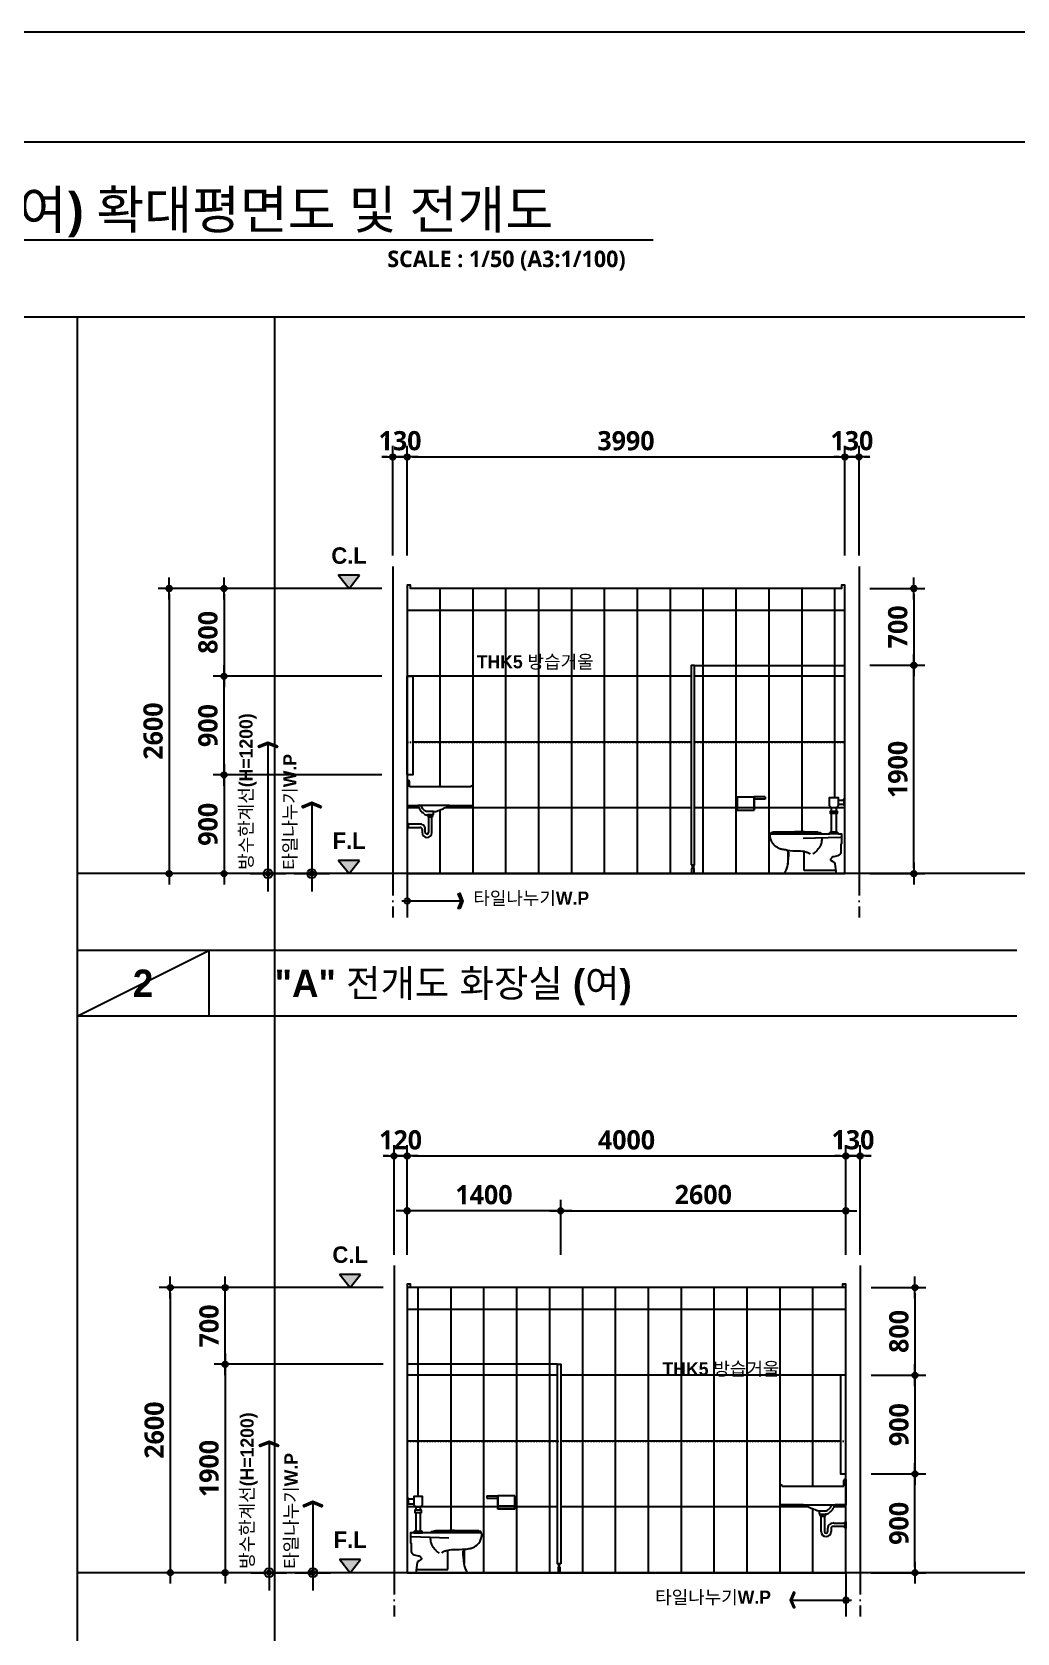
# Model space of a CAD drawing. Header units: millimetres. Extents: x 0 to 336000, y 0 to 30768.
# Drawn here: x 18350 to 27331, y 15100 to 29700 of the extents above; entities that cross this region are included whole.
import ezdxf
from ezdxf.enums import TextEntityAlignment as Align

# ---------------------------------------------------------------- set-up
doc = ezdxf.new("R2010")
doc.units = ezdxf.units.MM
doc.header["$LTSCALE"] = 50
doc.linetypes.add('CEN', pattern=[62, 60, -1, 0, -1])
doc.linetypes.add('HID', pattern=[0.5, 0.25, -0.25])
doc.layers.get('Defpoints').update_dxf_attribs({"color": 153})
for name, color, linetype in [('A-ANNO-GRA1', 7, 'Continuous'), ('A-ANNO-LEAD', 4, 'Continuous'), ('A-ANNO-SYMB', 7, 'Continuous'), ('A-ANNO-TEXT1', 7, 'Continuous'), ('A-ANNO-TITL', 7, 'Continuous'), ('A-CEN', 1, 'CEN'), ('A-FLOR-TOIL-ELE2', 4, 'Continuous'), ('A-FLOR-TOIL-TILE', 8, 'Continuous'), ('A-ST-AXIS-DIM', 7, 'Continuous'), ('AA-XXXX-TXT1', 2, 'Continuous'), ('CEN', 1, 'Continuous'), ('DIM', 7, 'Continuous'), ('ELE2', 3, 'Continuous'), ('HID', 7, 'HID'), ('TIL', 8, 'Continuous'), ('TO', 4, 'Continuous')]:
    doc.layers.add(name, color=color, linetype=linetype)
doc.layers.add('G(그리드1)', color=185, linetype='Continuous', plot=False)
doc.layers.add('G(그리드2)', color=235, linetype='Continuous', plot=False)
doc.styles.add('2020음성 1차', font='나눔고딕Bold.ttf')
doc.styles.add('SH_진천_나눔', font='')
doc.styles.get('SH_진천_나눔').set_extended_font_data('NanumGothic', bold=True)
doc.dimstyles.new('SHP 50', dxfattribs={"dimscale": 50, "dimtxt": 3.5, "dimasz": 1, "dimexe": 2, "dimexo": 2, "dimgap": 1, "dimtad": 1, "dimdec": 0, "dimzin": 0, "dimdsep": 46, "dimtxsty": 'SH_진천_나눔', "dimblk": 'DIMDOT', "dimcen": 0.09, "dimclrd": 256, "dimclre": 256, "dimclrt": 3, "dimadec": 0, "dimazin": 1, "dimtfac": 1, "dimtdec": 0, "dimtix": 1, "dimtmove": 2, "dimatfit": 0, "dimldrblk": 'DIMDOT', "dimfxl": 1, "dimtolj": 1, "dimtzin": 0, "dimlwd": -1, "dimlwe": -1, "dimarcsym": 0})

# ---------------------------------------------------------------- blocks, each defined once
blk = doc.blocks.new('*U2903')
at = {"layer": 'A-ANNO-TITL'}
blk.add_line((0, 0), (9750, 0), dxfattribs=at)
blk.add_circle((-450, 0), 450, dxfattribs=at)
at = {"layer": 'AA-XXXX-TXT1', "style": 'SH_진천_나눔'}
blk.add_attdef('DWG.TITLE', (250, 100), '', height=350, dxfattribs=at)
at = {"layer": 'AA-XXXX-TXT1', "color": 7, "style": 'SH_진천_나눔'}
blk.add_attdef('NO1', text='', height=300, dxfattribs=at).set_placement((-450, 0), align=Align.MIDDLE)
at = {"layer": 'AA-XXXX-TXT1', "style": 'SH_진천_나눔'}
blk.add_attdef('SCALE', text='', height=150, dxfattribs=at).set_placement((9500, -100), align=Align.TOP_RIGHT)
blk = doc.blocks.new('DIMDOT')
at = {"color": 0}
blk.add_line((-2, 0), (2, 0), dxfattribs=at)
for radius in [0.5, 0.25]:
    blk.add_circle((0, 0), radius, dxfattribs=at)
blk = doc.blocks.new('*D19495')
at = {"layer": 'A-ST-AXIS-DIM'}
for p, q in [((21641, 24925), (21641, 25925)), ((21771, 24925), (21771, 25925)), ((21591, 25825), (21541, 25825)), ((21771, 25825), (21641, 25825)), ((21821, 25825), (21871, 25825))]:
    blk.add_line(p, q, dxfattribs=at)
at = {"layer": 'Defpoints', "color": 0}
for p in [(21641, 25825), (21641, 24825), (21771, 24825)]:
    blk.add_point(p, dxfattribs=at)
at = {"layer": 'A-ST-AXIS-DIM', "linetype": 'ByBlock', "xscale": 50, "yscale": 50, "zscale": 50}
blk.add_blockref('DIMDOT', (21641, 25825), dxfattribs=at)
at = {"layer": 'A-ST-AXIS-DIM', "linetype": 'ByBlock', "xscale": 50, "yscale": 50, "zscale": 50, "rotation": 180}
blk.add_blockref('DIMDOT', (21771, 25825), dxfattribs=at)
at = {"layer": 'A-ST-AXIS-DIM', "color": 3, "insert": (21706, 25972), "char_height": 175, "attachment_point": 5, "style": 'SH_진천_나눔'}
blk.add_mtext('\\A1;130', dxfattribs=at)
blk = doc.blocks.new('*D19496')
at = {"layer": 'A-ST-AXIS-DIM'}
for p, q in [((21771, 24925), (21771, 25925)), ((25761, 24925), (25761, 25925)), ((21821, 25825), (25711, 25825))]:
    blk.add_line(p, q, dxfattribs=at)
at = {"layer": 'Defpoints', "color": 0}
for p in [(25761, 25825), (21771, 24825), (25761, 24825)]:
    blk.add_point(p, dxfattribs=at)
at = {"layer": 'A-ST-AXIS-DIM', "linetype": 'ByBlock', "xscale": 50, "yscale": 50, "zscale": 50, "rotation": 180}
blk.add_blockref('DIMDOT', (21771, 25825), dxfattribs=at)
at = {"layer": 'A-ST-AXIS-DIM', "linetype": 'ByBlock', "xscale": 50, "yscale": 50, "zscale": 50}
blk.add_blockref('DIMDOT', (25761, 25825), dxfattribs=at)
at = {"layer": 'A-ST-AXIS-DIM', "color": 3, "insert": (23766, 25972), "char_height": 175, "attachment_point": 5, "style": 'SH_진천_나눔'}
blk.add_mtext('\\A1;3990', dxfattribs=at)
blk = doc.blocks.new('*D19497')
at = {"layer": 'A-ST-AXIS-DIM'}
for p, q in [((25761, 24925), (25761, 25925)), ((25891, 24925), (25891, 25925)), ((25711, 25825), (25661, 25825)), ((25761, 25825), (25891, 25825)), ((25941, 25825), (25991, 25825))]:
    blk.add_line(p, q, dxfattribs=at)
at = {"layer": 'Defpoints', "color": 0}
for p in [(25891, 25825), (25761, 24825), (25891, 24825)]:
    blk.add_point(p, dxfattribs=at)
at = {"layer": 'A-ST-AXIS-DIM', "linetype": 'ByBlock', "xscale": 50, "yscale": 50, "zscale": 50}
blk.add_blockref('DIMDOT', (25761, 25825), dxfattribs=at)
at = {"layer": 'A-ST-AXIS-DIM', "linetype": 'ByBlock', "xscale": 50, "yscale": 50, "zscale": 50, "rotation": 180}
blk.add_blockref('DIMDOT', (25891, 25825), dxfattribs=at)
at = {"layer": 'A-ST-AXIS-DIM', "color": 3, "insert": (25826, 25972), "char_height": 175, "attachment_point": 5, "style": 'SH_진천_나눔'}
blk.add_mtext('\\A1;130', dxfattribs=at)
blk = doc.blocks.new('*D19498')
at = {"layer": 'A-ST-AXIS-DIM'}
for p, q in [((21541, 24625), (19501, 24625)), ((19601, 24575), (19601, 22075)), ((21541, 22025), (19501, 22025))]:
    blk.add_line(p, q, dxfattribs=at)
at = {"layer": 'Defpoints', "color": 0}
for p in [(21641, 24625), (19601, 22025), (21641, 22025)]:
    blk.add_point(p, dxfattribs=at)
at = {"layer": 'A-ST-AXIS-DIM', "linetype": 'ByBlock', "xscale": 50, "yscale": 50, "zscale": 50}
for p, rotation in [((19601, 24625), 90), ((19601, 22025), 270)]:
    blk.add_blockref('DIMDOT', p, dxfattribs=dict(at, rotation=rotation))
at = {"layer": 'A-ST-AXIS-DIM', "color": 3, "insert": (19455, 23325), "char_height": 175, "attachment_point": 5, "rotation": 90, "style": 'SH_진천_나눔'}
blk.add_mtext('\\A1;2600', dxfattribs=at)
blk = doc.blocks.new('*D19499')
at = {"layer": 'A-ST-AXIS-DIM'}
for p, q in [((21541, 23825), (20001, 23825)), ((20101, 22975), (20101, 23775)), ((21541, 22925), (20001, 22925))]:
    blk.add_line(p, q, dxfattribs=at)
at = {"layer": 'Defpoints', "color": 0}
for p in [(20101, 23825), (21641, 23825), (21641, 22925)]:
    blk.add_point(p, dxfattribs=at)
at = {"layer": 'A-ST-AXIS-DIM', "linetype": 'ByBlock', "xscale": 50, "yscale": 50, "zscale": 50}
for p, rotation in [((20101, 23825), 90), ((20101, 22925), 270)]:
    blk.add_blockref('DIMDOT', p, dxfattribs=dict(at, rotation=rotation))
at = {"layer": 'A-ST-AXIS-DIM', "color": 3, "insert": (19955, 23375), "char_height": 175, "attachment_point": 5, "rotation": 90, "style": 'SH_진천_나눔'}
blk.add_mtext('\\A1;900', dxfattribs=at)
blk = doc.blocks.new('*D19500')
at = {"layer": 'A-ST-AXIS-DIM'}
for p, q in [((21541, 22925), (20001, 22925)), ((20101, 22875), (20101, 22075)), ((21541, 22025), (20001, 22025))]:
    blk.add_line(p, q, dxfattribs=at)
at = {"layer": 'Defpoints', "color": 0}
for p in [(21641, 22925), (20101, 22025), (21641, 22025)]:
    blk.add_point(p, dxfattribs=at)
at = {"layer": 'A-ST-AXIS-DIM', "linetype": 'ByBlock', "xscale": 50, "yscale": 50, "zscale": 50}
for p, rotation in [((20101, 22925), 90), ((20101, 22025), 270)]:
    blk.add_blockref('DIMDOT', p, dxfattribs=dict(at, rotation=rotation))
at = {"layer": 'A-ST-AXIS-DIM', "color": 3, "insert": (19955, 22475), "char_height": 175, "attachment_point": 5, "rotation": 90, "style": 'SH_진천_나눔'}
blk.add_mtext('\\A1;900', dxfattribs=at)
blk = doc.blocks.new('*D19501')
at = {"layer": 'A-ST-AXIS-DIM'}
for p, q in [((25991, 23925), (26491, 23925)), ((26391, 22075), (26391, 23875)), ((25991, 22025), (26491, 22025))]:
    blk.add_line(p, q, dxfattribs=at)
at = {"layer": 'Defpoints', "color": 0}
for p in [(25891, 23925), (26391, 23925), (25891, 22025)]:
    blk.add_point(p, dxfattribs=at)
at = {"layer": 'A-ST-AXIS-DIM', "linetype": 'ByBlock', "xscale": 50, "yscale": 50, "zscale": 50}
for p, rotation in [((26391, 23925), 90), ((26391, 22025), 270)]:
    blk.add_blockref('DIMDOT', p, dxfattribs=dict(at, rotation=rotation))
at = {"layer": 'A-ST-AXIS-DIM', "color": 3, "insert": (26245, 22975), "char_height": 175, "attachment_point": 5, "rotation": 90, "style": 'SH_진천_나눔'}
blk.add_mtext('\\A1;1900', dxfattribs=at)
blk = doc.blocks.new('*D19502')
at = {"layer": 'A-ST-AXIS-DIM'}
for p, q in [((25991, 24625), (26491, 24625)), ((26391, 24575), (26391, 23975)), ((25991, 23925), (26491, 23925))]:
    blk.add_line(p, q, dxfattribs=at)
at = {"layer": 'Defpoints', "color": 0}
for p in [(25891, 24625), (25891, 23925), (26391, 23925)]:
    blk.add_point(p, dxfattribs=at)
at = {"layer": 'A-ST-AXIS-DIM', "linetype": 'ByBlock', "xscale": 50, "yscale": 50, "zscale": 50}
for p, rotation in [((26391, 24625), 90), ((26391, 23925), 270)]:
    blk.add_blockref('DIMDOT', p, dxfattribs=dict(at, rotation=rotation))
at = {"layer": 'A-ST-AXIS-DIM', "color": 3, "insert": (26245, 24275), "char_height": 175, "attachment_point": 5, "rotation": 90, "style": 'SH_진천_나눔'}
blk.add_mtext('\\A1;700', dxfattribs=at)
blk = doc.blocks.new('ARROWX')
blk.add_lwpolyline([(-0.2, -0.5), (-0.293, -0.463), (-0.108, 0), (-0.293, 0.463), (-0.2, 0.5), (0, 0)], close=True)
for points in [[(-0.2, 0.5), (-0.293, 0.463), (0, 0), (-0.108, 0)], [(0, 0), (-0.108, 0), (-0.2, -0.5), (-0.293, -0.463)]]:
    blk.add_solid(points)
blk = doc.blocks.new('Z_DOT')
at = {"layer": 'DIM', "color": 0}
for p, q in [((0, -3), (0, 3)), ((-3, 0), (3, 0))]:
    blk.add_line(p, q, dxfattribs=at)
for radius in [0.75, 0.375]:
    blk.add_circle((0, 0), radius, dxfattribs=at)
blk = doc.blocks.new('_CIDOTB')
at = {"color": 0, "linetype": 'ByBlock'}
blk.add_line((2, 0), (-1, 0), dxfattribs=at)
blk.add_circle((0, 0), 0.5, dxfattribs=at)
blk = doc.blocks.new('*D19503')
at = {"layer": 'A-ST-AXIS-DIM'}
for p, q in [((21541, 24625), (20001, 24625)), ((20101, 24575), (20101, 23875)), ((21541, 23825), (20001, 23825))]:
    blk.add_line(p, q, dxfattribs=at)
at = {"layer": 'Defpoints', "color": 0}
for p in [(21641, 24625), (20101, 23825), (21641, 23825)]:
    blk.add_point(p, dxfattribs=at)
at = {"layer": 'A-ST-AXIS-DIM', "linetype": 'ByBlock', "xscale": 50, "yscale": 50, "zscale": 50}
for p, rotation in [((20101, 24625), 90), ((20101, 23825), 270)]:
    blk.add_blockref('DIMDOT', p, dxfattribs=dict(at, rotation=rotation))
at = {"layer": 'A-ST-AXIS-DIM', "color": 3, "insert": (19955, 24225), "char_height": 175, "attachment_point": 5, "rotation": 90, "style": 'SH_진천_나눔'}
blk.add_mtext('\\A1;800', dxfattribs=at)
blk = doc.blocks.new('*D19639')
at = {"layer": 'A-ST-AXIS-DIM'}
for p, q in [((21601, 19450), (21551, 19450)), ((21651, 18550), (21651, 19550)), ((21771, 19450), (21651, 19450)), ((21771, 18550), (21771, 19550)), ((21821, 19450), (21871, 19450))]:
    blk.add_line(p, q, dxfattribs=at)
at = {"layer": 'Defpoints', "color": 0}
for p in [(21651, 19450), (21651, 18450), (21771, 18450)]:
    blk.add_point(p, dxfattribs=at)
at = {"layer": 'A-ST-AXIS-DIM', "linetype": 'ByBlock', "xscale": 50, "yscale": 50, "zscale": 50}
blk.add_blockref('DIMDOT', (21651, 19450), dxfattribs=at)
at = {"layer": 'A-ST-AXIS-DIM', "linetype": 'ByBlock', "xscale": 50, "yscale": 50, "zscale": 50, "rotation": 180}
blk.add_blockref('DIMDOT', (21771, 19450), dxfattribs=at)
at = {"layer": 'A-ST-AXIS-DIM', "color": 3, "insert": (21711, 19596), "char_height": 175, "attachment_point": 5, "style": 'SH_진천_나눔'}
blk.add_mtext('\\A1;120', dxfattribs=at)
blk = doc.blocks.new('*D19640')
at = {"layer": 'A-ST-AXIS-DIM'}
for p, q in [((21771, 18550), (21771, 19550)), ((21821, 19450), (25721, 19450)), ((25771, 18550), (25771, 19550))]:
    blk.add_line(p, q, dxfattribs=at)
at = {"layer": 'Defpoints', "color": 0}
for p in [(25771, 19450), (21771, 18450), (25771, 18450)]:
    blk.add_point(p, dxfattribs=at)
at = {"layer": 'A-ST-AXIS-DIM', "linetype": 'ByBlock', "xscale": 50, "yscale": 50, "zscale": 50, "rotation": 180}
blk.add_blockref('DIMDOT', (21771, 19450), dxfattribs=at)
at = {"layer": 'A-ST-AXIS-DIM', "linetype": 'ByBlock', "xscale": 50, "yscale": 50, "zscale": 50}
blk.add_blockref('DIMDOT', (25771, 19450), dxfattribs=at)
at = {"layer": 'A-ST-AXIS-DIM', "color": 3, "insert": (23771, 19596), "char_height": 175, "attachment_point": 5, "style": 'SH_진천_나눔'}
blk.add_mtext('\\A1;4000', dxfattribs=at)
blk = doc.blocks.new('*D19641')
at = {"layer": 'A-ST-AXIS-DIM'}
for p, q in [((25721, 19450), (25671, 19450)), ((25771, 18550), (25771, 19550)), ((25771, 19450), (25901, 19450)), ((25901, 18550), (25901, 19550)), ((25951, 19450), (26001, 19450))]:
    blk.add_line(p, q, dxfattribs=at)
at = {"layer": 'Defpoints', "color": 0}
for p in [(25901, 19450), (25771, 18450), (25901, 18450)]:
    blk.add_point(p, dxfattribs=at)
at = {"layer": 'A-ST-AXIS-DIM', "linetype": 'ByBlock', "xscale": 50, "yscale": 50, "zscale": 50}
blk.add_blockref('DIMDOT', (25771, 19450), dxfattribs=at)
at = {"layer": 'A-ST-AXIS-DIM', "linetype": 'ByBlock', "xscale": 50, "yscale": 50, "zscale": 50, "rotation": 180}
blk.add_blockref('DIMDOT', (25901, 19450), dxfattribs=at)
at = {"layer": 'A-ST-AXIS-DIM', "color": 3, "insert": (25836, 19597), "char_height": 175, "attachment_point": 5, "style": 'SH_진천_나눔'}
blk.add_mtext('\\A1;130', dxfattribs=at)
blk = doc.blocks.new('*D19642')
at = {"layer": 'A-ST-AXIS-DIM'}
for p, q in [((21551, 18250), (19511, 18250)), ((19611, 18200), (19611, 15700)), ((21551, 15650), (19511, 15650))]:
    blk.add_line(p, q, dxfattribs=at)
at = {"layer": 'Defpoints', "color": 0}
for p in [(21651, 18250), (19611, 15650), (21651, 15650)]:
    blk.add_point(p, dxfattribs=at)
at = {"layer": 'A-ST-AXIS-DIM', "linetype": 'ByBlock', "xscale": 50, "yscale": 50, "zscale": 50}
for p, rotation in [((19611, 18250), 90), ((19611, 15650), 270)]:
    blk.add_blockref('DIMDOT', p, dxfattribs=dict(at, rotation=rotation))
at = {"layer": 'A-ST-AXIS-DIM', "color": 3, "insert": (19465, 16950), "char_height": 175, "attachment_point": 5, "rotation": 90, "style": 'SH_진천_나눔'}
blk.add_mtext('\\A1;2600', dxfattribs=at)
blk = doc.blocks.new('*D19643')
at = {"layer": 'A-ST-AXIS-DIM'}
for p, q in [((21551, 18250), (20011, 18250)), ((20111, 17600), (20111, 18200)), ((21551, 17550), (20011, 17550))]:
    blk.add_line(p, q, dxfattribs=at)
at = {"layer": 'Defpoints', "color": 0}
for p in [(20111, 18250), (21651, 18250), (21651, 17550)]:
    blk.add_point(p, dxfattribs=at)
at = {"layer": 'A-ST-AXIS-DIM', "linetype": 'ByBlock', "xscale": 50, "yscale": 50, "zscale": 50}
for p, rotation in [((20111, 18250), 90), ((20111, 17550), 270)]:
    blk.add_blockref('DIMDOT', p, dxfattribs=dict(at, rotation=rotation))
at = {"layer": 'A-ST-AXIS-DIM', "color": 3, "insert": (19965, 17900), "char_height": 175, "attachment_point": 5, "rotation": 90, "style": 'SH_진천_나눔'}
blk.add_mtext('\\A1;700', dxfattribs=at)
blk = doc.blocks.new('*D19644')
at = {"layer": 'A-ST-AXIS-DIM'}
for p, q in [((21551, 17550), (20011, 17550)), ((20111, 17500), (20111, 15700)), ((21551, 15650), (20011, 15650))]:
    blk.add_line(p, q, dxfattribs=at)
at = {"layer": 'Defpoints', "color": 0}
for p in [(21651, 17550), (20111, 15650), (21651, 15650)]:
    blk.add_point(p, dxfattribs=at)
at = {"layer": 'A-ST-AXIS-DIM', "linetype": 'ByBlock', "xscale": 50, "yscale": 50, "zscale": 50}
for p, rotation in [((20111, 17550), 90), ((20111, 15650), 270)]:
    blk.add_blockref('DIMDOT', p, dxfattribs=dict(at, rotation=rotation))
at = {"layer": 'A-ST-AXIS-DIM', "color": 3, "insert": (19965, 16600), "char_height": 175, "attachment_point": 5, "rotation": 90, "style": 'SH_진천_나눔'}
blk.add_mtext('\\A1;1900', dxfattribs=at)
blk = doc.blocks.new('*D19645')
at = {"layer": 'A-ST-AXIS-DIM'}
for p, q in [((26001, 16550), (26501, 16550)), ((26401, 15700), (26401, 16500)), ((26001, 15650), (26501, 15650))]:
    blk.add_line(p, q, dxfattribs=at)
at = {"layer": 'Defpoints', "color": 0}
for p in [(25901, 16550), (26401, 16550), (25901, 15650)]:
    blk.add_point(p, dxfattribs=at)
at = {"layer": 'A-ST-AXIS-DIM', "linetype": 'ByBlock', "xscale": 50, "yscale": 50, "zscale": 50}
for p, rotation in [((26401, 16550), 90), ((26401, 15650), 270)]:
    blk.add_blockref('DIMDOT', p, dxfattribs=dict(at, rotation=rotation))
at = {"layer": 'A-ST-AXIS-DIM', "color": 3, "insert": (26255, 16100), "char_height": 175, "attachment_point": 5, "rotation": 90, "style": 'SH_진천_나눔'}
blk.add_mtext('\\A1;900', dxfattribs=at)
blk = doc.blocks.new('*D19646')
at = {"layer": 'A-ST-AXIS-DIM'}
for p, q in [((26001, 18250), (26501, 18250)), ((26401, 18200), (26401, 17500)), ((26001, 17450), (26501, 17450))]:
    blk.add_line(p, q, dxfattribs=at)
at = {"layer": 'Defpoints', "color": 0}
for p in [(25901, 18250), (25901, 17450), (26401, 17450)]:
    blk.add_point(p, dxfattribs=at)
at = {"layer": 'A-ST-AXIS-DIM', "linetype": 'ByBlock', "xscale": 50, "yscale": 50, "zscale": 50}
for p, rotation in [((26401, 18250), 90), ((26401, 17450), 270)]:
    blk.add_blockref('DIMDOT', p, dxfattribs=dict(at, rotation=rotation))
at = {"layer": 'A-ST-AXIS-DIM', "color": 3, "insert": (26255, 17850), "char_height": 175, "attachment_point": 5, "rotation": 90, "style": 'SH_진천_나눔'}
blk.add_mtext('\\A1;800', dxfattribs=at)
blk = doc.blocks.new('*D19647')
at = {"layer": 'A-ST-AXIS-DIM'}
for p, q in [((21771, 18550), (21771, 19050)), ((23171, 18550), (23171, 19050)), ((23121, 18950), (21821, 18950))]:
    blk.add_line(p, q, dxfattribs=at)
at = {"layer": 'Defpoints', "color": 0}
for p in [(21771, 18950), (21771, 18450), (23171, 18450)]:
    blk.add_point(p, dxfattribs=at)
at = {"layer": 'A-ST-AXIS-DIM', "linetype": 'ByBlock', "xscale": 50, "yscale": 50, "zscale": 50, "rotation": 180}
blk.add_blockref('DIMDOT', (21771, 18950), dxfattribs=at)
at = {"layer": 'A-ST-AXIS-DIM', "linetype": 'ByBlock', "xscale": 50, "yscale": 50, "zscale": 50}
blk.add_blockref('DIMDOT', (23171, 18950), dxfattribs=at)
at = {"layer": 'A-ST-AXIS-DIM', "color": 3, "insert": (22471, 19096), "char_height": 175, "attachment_point": 5, "style": 'SH_진천_나눔'}
blk.add_mtext('\\A1;1400', dxfattribs=at)
blk = doc.blocks.new('*D19648')
at = {"layer": 'A-ST-AXIS-DIM'}
for p, q in [((23171, 18550), (23171, 19050)), ((25771, 18550), (25771, 19050)), ((23221, 18950), (25721, 18950))]:
    blk.add_line(p, q, dxfattribs=at)
at = {"layer": 'Defpoints', "color": 0}
for p in [(25771, 18950), (23171, 18450), (25771, 18450)]:
    blk.add_point(p, dxfattribs=at)
at = {"layer": 'A-ST-AXIS-DIM', "linetype": 'ByBlock', "xscale": 50, "yscale": 50, "zscale": 50, "rotation": 180}
blk.add_blockref('DIMDOT', (23171, 18950), dxfattribs=at)
at = {"layer": 'A-ST-AXIS-DIM', "linetype": 'ByBlock', "xscale": 50, "yscale": 50, "zscale": 50}
blk.add_blockref('DIMDOT', (25771, 18950), dxfattribs=at)
at = {"layer": 'A-ST-AXIS-DIM', "color": 3, "insert": (24471, 19097), "char_height": 175, "attachment_point": 5, "style": 'SH_진천_나눔'}
blk.add_mtext('\\A1;2600', dxfattribs=at)
blk = doc.blocks.new('*D19649')
at = {"layer": 'A-ST-AXIS-DIM'}
for p, q in [((26001, 17450), (26501, 17450)), ((26401, 17400), (26401, 16600)), ((26001, 16550), (26501, 16550))]:
    blk.add_line(p, q, dxfattribs=at)
at = {"layer": 'Defpoints', "color": 0}
for p in [(25901, 17450), (25901, 16550), (26401, 16550)]:
    blk.add_point(p, dxfattribs=at)
at = {"layer": 'A-ST-AXIS-DIM', "linetype": 'ByBlock', "xscale": 50, "yscale": 50, "zscale": 50}
for p, rotation in [((26401, 17450), 90), ((26401, 16550), 270)]:
    blk.add_blockref('DIMDOT', p, dxfattribs=dict(at, rotation=rotation))
at = {"layer": 'A-ST-AXIS-DIM', "color": 3, "insert": (26255, 17000), "char_height": 175, "attachment_point": 5, "rotation": 90, "style": 'SH_진천_나눔'}
blk.add_mtext('\\A1;900', dxfattribs=at)

msp = doc.modelspace()

# ---------------------------------------------------------------- hatches: boundary and pattern name
at = {"layer": 'A-ANNO-SYMB', "transparency": 33554687}
h = msp.add_hatch(color=256, dxfattribs=at)
h.dxf.hatch_style = 1
h.paths.add_polyline_path([(21336.8, 24745.5), (21145.8, 24745.5), (21241.3, 24625)])
h = msp.add_hatch(color=256, dxfattribs=at)
h.dxf.hatch_style = 1
h.paths.add_polyline_path([(21336.8, 22145.5), (21145.8, 22145.5), (21241.3, 22025)])
h = msp.add_hatch(color=256, dxfattribs=at)
h.dxf.hatch_style = 1
h.paths.add_polyline_path([(21346.8, 18370.5), (21155.8, 18370.5), (21251.3, 18250)])
h = msp.add_hatch(color=256, dxfattribs=at)
h.dxf.hatch_style = 1
h.paths.add_polyline_path([(21346.8, 15770.5), (21155.8, 15770.5), (21251.3, 15650)])

# ---------------------------------------------------------------- linework, layer by layer
at = {"layer": 'A-ANNO-GRA1'}
for p, q in [((18762.6, 27100), (18762.6, 1600)), ((27331.3, 21325), (18762.6, 21325)), ((19962.6, 21325), (19962.6, 20725)), ((27331.3, 20725), (18762.6, 20725))]:
    msp.add_line(p, q, dxfattribs=at)
msp.add_lwpolyline([(1625.2, 27100), (1625.2, 1600), (35900, 1600), (35900, 27100)], close=True, dxfattribs=at)
at = {"layer": 'A-ANNO-LEAD'}
for points in [[(21801.3, 23525, 0, 40, 0), (21868.1, 23624.7, 0, 0, 0), (22090.1, 23955.6, 0, 0, 0), (22340.1, 23955.6, 0, 0, 0)], [(25729.3, 17078, 0, 40, 0), (25662.5, 17177.6, 0, 0, 0), (25440.5, 17508.6, 0, 0, 0), (25190.5, 17508.6, 0, 0, 0)]]:
    msp.add_lwpolyline(points, format="xyseb", dxfattribs=at)
at = {"layer": 'A-ANNO-SYMB'}
for p, q in [((20501.3, 23206.4), (20501.3, 22126.4)), ((20901.3, 22650.4), (20901.3, 22187)), ((22257.4, 21775), (21871.3, 21775)), ((20511.3, 16831.4), (20511.3, 15751.4)), ((20911.3, 16275.4), (20911.3, 15812)), ((25285.2, 15400), (25671.3, 15400))]:
    msp.add_line(p, q, dxfattribs=at)
at = {"layer": 'A-ANNO-SYMB', "transparency": 33554687}
for points in [[(21336.8, 24745.5), (21145.8, 24745.5), (21241.3, 24625)], [(21336.8, 22145.5), (21145.8, 22145.5), (21241.3, 22025)], [(21346.8, 18370.5), (21155.8, 18370.5), (21251.3, 18250)], [(21346.8, 15770.5), (21155.8, 15770.5), (21251.3, 15650)]]:
    msp.add_lwpolyline(points, close=True, dxfattribs=at)
at = {"layer": 'A-CEN'}
for p, q in [((21641.3, 24825), (21641.3, 21625)), ((25891.3, 24825), (25891.3, 21625)), ((21651.3, 18450), (21651.3, 15250)), ((25901.3, 18450), (25901.3, 15250))]:
    msp.add_line(p, q, dxfattribs=at)
at = {"layer": 'A-FLOR-TOIL-ELE2'}
for p, q in [((24780.3, 22724.1), (24936.3, 22724.1)), ((24780.3, 22724.1), (24780.3, 22604.1)), ((24780.3, 22604.1), (24780.3, 22724.1)), ((25036.3, 22724.1), (24936.3, 22724.1)), ((24936.3, 22724.1), (24936.3, 22604.1)), ((24936.3, 22604.1), (24936.3, 22724.1)), ((25036.3, 22704.1), (24936.3, 22704.1)), ((25036.3, 22724.1), (25036.3, 22704.1)), ((25701.3, 22694.1), (25701.3, 22654.1)), ((25751.3, 22694.1), (25751.3, 22654.1)), ((24780.3, 22629.1), (24936.3, 22629.1)), ((24780.3, 22624.1), (24780.3, 22604.1)), ((24780.3, 22604.1), (24936.3, 22604.1)), ((25681.3, 22624.1), (25641.3, 22624.1)), ((25641.3, 22594.1), (25681.3, 22594.1)), ((25681.3, 22574.1), (25641.3, 22574.1)), ((25721.3, 22354.1), (25381.3, 22344.1)), ((25691.3, 22399.1), (25631.3, 22399.1)), ((25681.3, 22404.1), (25641.3, 22404.1)), ((25241.3, 22234.8), (25241.3, 22109.1)), ((25391.3, 22054.1), (25391.3, 22224.1)), ((25676.3, 22054.1), (25391.3, 22054.1)), ((21781.3, 16319.1), (21781.3, 16279.1)), ((21831.3, 16319.1), (21831.3, 16279.1)), ((21851.3, 16249.1), (21891.3, 16249.1)), ((21891.3, 16219.1), (21851.3, 16219.1)), ((22496.3, 16350), (22496.3, 16330)), ((22496.3, 16350), (22596.3, 16350)), ((22496.3, 16330), (22596.3, 16330)), ((22752.3, 16350), (22596.3, 16350)), ((22596.3, 16350), (22596.3, 16300)), ((22596.3, 16350), (22596.3, 16230)), ((22596.3, 16230), (22596.3, 16350)), ((22752.3, 16255), (22596.3, 16255)), ((22752.3, 16230), (22596.3, 16230)), ((22752.3, 16350), (22752.3, 16230)), ((22752.3, 16230), (22752.3, 16350)), ((22752.3, 16250), (22752.3, 16230)), ((21851.3, 16199.1), (21891.3, 16199.1)), ((21811.3, 15979.1), (22151.3, 15969.1)), ((21841.3, 16024.1), (21901.3, 16024.1)), ((21851.3, 16029.1), (21891.3, 16029.1)), ((22141.3, 15679.1), (22141.3, 15849.1)), ((22291.3, 15859.8), (22291.3, 15734.1)), ((21856.3, 15679.1), (22141.3, 15679.1))]:
    msp.add_line(p, q, dxfattribs=at)
for points in [[(24361.3, 22104.1), (24391.3, 22104.1), (24391.3, 23924.1), (24361.3, 23924.1)], [(24381.3, 22074.1), (24371.3, 22074.1), (24371.3, 22104.1), (24381.3, 22104.1)], [(23171.3, 15730), (23141.3, 15730), (23141.3, 17550), (23171.3, 17550)], [(23151.3, 15700), (23161.3, 15700), (23161.3, 15730), (23151.3, 15730)]]:
    msp.add_lwpolyline(points, close=True, dxfattribs=at)
for points in [[(25676.3, 22024.1), (25226.3, 22024.1, -0.5766821), (25217.8, 22038.8, 0.0999378), (25241.3, 22109.1), (25251.3, 22194.1, 0.0164649), (25251.6, 22203.8, 0.0154745), (25251.3, 22214.1, 0.0650559), (25250.2, 22219.6, 0.0347128), (25246.3, 22229.1, 0.1313089), (25241.4, 22234.7, 0.0884774), (25231.3, 22239.1, -0.0055303), (25188.5, 22246.4, -0.0191673), (25176.3, 22249.1, -0.0518299), (25160.1, 22255.2, -0.032539), (25136.3, 22269.1, -0.0479468), (25114.4, 22287.2, -0.0636254), (25101.3, 22304.1, -0.0315973), (25091.9, 22322.8, -0.0383776), (25086.3, 22339.1, -0.0135161), (25083.2, 22352.7, -0.0163211), (25081.3, 22364.1, -0.0330412), (25080.7, 22372.6, -0.0426563), (25081.3, 22379.1, -0.1549414), (25085.2, 22386.6, -0.1989124), (25091.3, 22389.1), (25346.3, 22389.1), (25621.3, 22389.1), (25626.3, 22399.1), (25631.3, 22399.1), (25631.3, 22404.1), (25641.3, 22404.1), (25641.3, 22574.1), (25631.3, 22574.1), (25631.3, 22594.1), (25641.3, 22594.1), (25641.3, 22624.1), (25621.3, 22644.1), (25621.3, 22719.1), (25701.3, 22719.1), (25701.3, 22694.1), (25751.3, 22694.1), (25751.3, 22704.1), (25761.3, 22709.1)], [(25761.3, 22639.1), (25751.3, 22649.1), (25751.3, 22654.1), (25701.3, 22654.1), (25701.3, 22644.1), (25681.3, 22624.1), (25681.3, 22594.1), (25691.3, 22594.1), (25691.3, 22574.1), (25681.3, 22574.1), (25681.3, 22404.1), (25691.3, 22404.1), (25691.3, 22399.1), (25696.3, 22399.1), (25701.3, 22389.1), (25731.3, 22389.1), (25731.3, 22329.1), (25731.3, 22299.1, -0.4142136), (25728.8, 22296.6, 0.4142136), (25726.3, 22294.1), (25726.3, 22259.1), (25726.3, 22224.1, -0.0954146), (25723.6, 22209.9, -0.1061955), (25716.3, 22199.1, -0.0760075), (25708.9, 22193.9, -0.0280162), (25686.3, 22184.1, -0.0760763), (25660.1, 22178.8, 0.1407596), (25646.3, 22174.1, 0.0445652), (25641.4, 22170.1, 0.0360624), (25636.3, 22164.1, 0.04442), (25632.4, 22157.8, 0.0885716), (25631.3, 22154.1, 0.1444756), (25632.3, 22148.7, 0.1305202), (25636.3, 22144.1), (25651.3, 22134.1), (25666.3, 22124.1, -0.1667819), (25667.8, 22122.2, -0.0297034), (25671.3, 22109.1, -0.0152699), (25672.5, 22101.9, -0.0039741), (25676.3, 22074.1, -0.0315106), (25679.3, 22027.1, -0.4142136), (25676.3, 22024.1)], [(25551.3, 22349.1, 0.0105575), (25551.5, 22339.3, 0.020332), (25551.3, 22334.1, 0.0151462), (25548.9, 22312.4, 0.0245814), (25546.3, 22299.1, 0.0559194), (25540.2, 22282.6, 0.0359211), (25526.3, 22259.1, 0.0278972), (25513.4, 22242.6, 0.0181769), (25491.3, 22219.1, 0.0339544), (25485.1, 22213.8, 0.0166436), (25471.3, 22204.1)], [(25231.3, 22239.1, 0.0497367), (25342.8, 22232.6, -0.0871938), (25406.3, 22224.1, -0.0184175), (25418, 22220, -0.015676), (25431.3, 22214.1, -0.0362152), (25437, 22210.9, -0.0207883), (25446.3, 22204.1)], [(21856.3, 15649.1), (22306.3, 15649.1, 0.5766821), (22314.8, 15663.8, -0.0999378), (22291.3, 15734.1), (22281.3, 15819.1, -0.0164649), (22281, 15828.8, -0.0154745), (22281.3, 15839.1, -0.0650559), (22282.3, 15844.6, -0.0347128), (22286.3, 15854.1, -0.1313089), (22291.2, 15859.7, -0.0884774), (22301.3, 15864.1, 0.0055303), (22344.1, 15871.4, 0.0191673), (22356.3, 15874.1, 0.0518299), (22372.5, 15880.2, 0.032539), (22396.3, 15894.1, 0.0479468), (22418.2, 15912.2, 0.0636254), (22431.3, 15929.1, 0.0315973), (22440.7, 15947.8, 0.0383776), (22446.3, 15964.1, 0.0135161), (22449.4, 15977.7, 0.0163211), (22451.3, 15989.1, 0.0330412), (22451.9, 15997.6, 0.0426563), (22451.3, 16004.1, 0.1549414), (22447.4, 16011.6, 0.1989124), (22441.3, 16014.1), (22186.3, 16014.1), (21911.3, 16014.1), (21906.3, 16024.1), (21901.3, 16024.1), (21901.3, 16029.1), (21891.3, 16029.1), (21891.3, 16199.1), (21901.3, 16199.1), (21901.3, 16219.1), (21891.3, 16219.1), (21891.3, 16249.1), (21911.3, 16269.1), (21911.3, 16344.1), (21831.3, 16344.1), (21831.3, 16319.1), (21781.3, 16319.1), (21781.3, 16329.1), (21771.3, 16334.1)], [(21771.3, 16264.1), (21781.3, 16274.1), (21781.3, 16279.1), (21831.3, 16279.1), (21831.3, 16269.1), (21851.3, 16249.1), (21851.3, 16219.1), (21841.3, 16219.1), (21841.3, 16199.1), (21851.3, 16199.1), (21851.3, 16029.1), (21841.3, 16029.1), (21841.3, 16024.1), (21836.3, 16024.1), (21831.3, 16014.1), (21801.3, 16014.1), (21801.3, 15954.1), (21801.3, 15924.1, 0.4142136), (21803.8, 15921.6, -0.4142136), (21806.3, 15919.1), (21806.3, 15884.1), (21806.3, 15849.1, 0.0954146), (21809, 15834.9, 0.1061955), (21816.3, 15824.1, 0.0760075), (21823.7, 15818.9, 0.0280162), (21846.3, 15809.1, 0.0760763), (21872.4, 15803.8, -0.1407596), (21886.3, 15799.1, -0.0445652), (21891.2, 15795.1, -0.0360624), (21896.3, 15789.1, -0.04442), (21900.2, 15782.8, -0.0885716), (21901.3, 15779.1, -0.1444756), (21900.3, 15773.7, -0.1305202), (21896.3, 15769.1), (21881.3, 15759.1), (21866.3, 15749.1, 0.1667819), (21864.8, 15747.2, 0.0297034), (21861.3, 15734.1, 0.0152699), (21860, 15726.9, 0.0039741), (21856.3, 15699.1, 0.0315106), (21853.3, 15652.1, 0.4142136), (21856.3, 15649.1)], [(21981.3, 15974.1, -0.0105575), (21981.1, 15964.3, -0.020332), (21981.3, 15959.1, -0.0151462), (21983.7, 15937.4, -0.0245814), (21986.3, 15924.1, -0.0559194), (21992.4, 15907.6, -0.0359211), (22006.3, 15884.1, -0.0278972), (22019.2, 15867.6, -0.0181769), (22041.3, 15844.1, -0.0339544), (22047.5, 15838.8, -0.0166436), (22061.3, 15829.1)], [(22301.3, 15864.1, -0.0497367), (22189.8, 15857.6, 0.0871938), (22126.3, 15849.1, 0.0184175), (22114.6, 15845, 0.015676), (22101.3, 15839.1, 0.0362152), (22095.6, 15835.9, 0.0207883), (22086.3, 15829.1)]]:
    msp.add_lwpolyline(points, format="xyb", dxfattribs=at)
for points in [[(25541.3, 22394.1), (25306.3, 22394.1), (25086.3, 22394.1, 0.6681786), (25086.1, 22394.7, 0.0416159), (25091.3, 22399.1, 0.145358), (25109.4, 22405.4, 0.0123166), (25331.3, 22409.1, 0.0048499), (25499.9, 22406.2, 0.0495317), (25516.3, 22404.1, 0.0388998), (25541.7, 22396.2, 0.8257928)], [(24376.3, 22024.1), (24366.3, 22024.1), (24366.3, 22069.1, -0.4142136), (24371.3, 22074.1), (24381.3, 22074.1, -0.4142136), (24386.3, 22069.1), (24386.3, 22024.1)], [(21991.3, 16019.1), (22226.3, 16019.1), (22446.3, 16019.1, -0.6681786), (22446.5, 16019.7, -0.0416159), (22441.3, 16024.1, -0.145358), (22423.1, 16030.4, -0.0123166), (22201.3, 16034.1, -0.0048499), (22032.7, 16031.2, -0.0495317), (22016.3, 16029.1, -0.0388998), (21990.9, 16021.2, -0.8257928)], [(23156.3, 15650), (23166.3, 15650), (23166.3, 15695, 0.4142136), (23161.3, 15700), (23151.3, 15700, 0.4142136), (23146.3, 15695), (23146.3, 15650)]]:
    msp.add_lwpolyline(points, format="xyb", close=True, dxfattribs=at)
for points in [[(25701.3, 22389.1), (25621.3, 22389.1)], [(21831.3, 16014.1), (21911.3, 16014.1)]]:
    msp.add_lwpolyline(points, dxfattribs=at)
at = {"layer": 'A-FLOR-TOIL-TILE'}
for p, q in [((22071.3, 22815), (22071.3, 24625)), ((22371.3, 22815), (22371.3, 24625)), ((22671.3, 22025), (22671.3, 24625)), ((22971.3, 22025), (22971.3, 24625)), ((23271.3, 22025), (23271.3, 24625)), ((23571.3, 22025), (23571.3, 24625)), ((23871.3, 22025), (23871.3, 24625)), ((24171.3, 22025), (24171.3, 24625)), ((24471.3, 22025), (24471.3, 24625)), ((24771.3, 22025), (24771.3, 24625)), ((25071.3, 22025), (25071.3, 24625)), ((25371.3, 22408.1), (25371.3, 24625)), ((25671.3, 22719.1), (25671.3, 24625)), ((25761.3, 24425), (21771.3, 24425)), ((24361.3, 23825), (21771.3, 23825)), ((25761.3, 23825), (24391.3, 23825)), ((24361.3, 23225), (21821.3, 23225)), ((25761.3, 23225), (24391.3, 23225)), ((22371.3, 22025), (22371.3, 22645)), ((21879.3, 22625), (21771.3, 22625)), ((22071.3, 22025), (22071.3, 22606.7)), ((24361.3, 22625), (22114.7, 22625)), ((25761.3, 22625), (24391.3, 22625)), ((25771.3, 18250), (21771.3, 18250)), ((21871.3, 16344.1), (21871.3, 18250)), ((22171.3, 16033.4), (22171.3, 18250)), ((22471.3, 15650), (22471.3, 18250)), ((22771.3, 15650), (22771.3, 18250)), ((23071.3, 15650), (23071.3, 18250)), ((23371.3, 15650), (23371.3, 18250)), ((23671.3, 15650), (23671.3, 18250)), ((23971.3, 15650), (23971.3, 18250)), ((24271.3, 15650), (24271.3, 18250)), ((24571.3, 15650), (24571.3, 18250)), ((24871.3, 15650), (24871.3, 18250)), ((25171.3, 15650), (25171.3, 18250)), ((25471.3, 16440), (25471.3, 18250)), ((25771.3, 18050), (21771.3, 18050)), ((23141.3, 17450), (21771.3, 17450)), ((25771.3, 17450), (23171.3, 17450)), ((23141.3, 16850), (21771.3, 16850)), ((25721.3, 16850), (23171.3, 16850)), ((23141.3, 16250), (21771.3, 16250)), ((25427.9, 16250), (23171.3, 16250)), ((25471.3, 15650), (25471.3, 16231.7)), ((25771.3, 16250), (25663.3, 16250))]:
    msp.add_line(p, q, dxfattribs=at)
at = {"layer": 'CEN'}
for p, q in [((21771.3, 22025), (21771.3, 21625)), ((25771.3, 15650), (25771.3, 15250))]:
    msp.add_line(p, q, dxfattribs=at)
at = {"layer": 'Defpoints'}
for points in [[(42000, 0), (42000, 29700), (0, 29700), (0, 0)], [(1025.2, 28700), (36500, 28700), (36500, 1000), (1025.2, 1000)]]:
    msp.add_lwpolyline(points, close=True, dxfattribs=at)
at = {"layer": 'ELE2'}
for points in [[(25761.3, 24625), (25761.3, 24655), (25731.3, 24655), (25731.3, 24625), (21801.3, 24625), (21801.3, 24655), (21771.3, 24655), (21771.3, 24625), (21771.3, 22025), (25761.3, 22025)], [(25771.3, 18250), (25771.3, 18280), (25741.3, 18280), (25741.3, 18250), (21801.3, 18250), (21801.3, 18280), (21771.3, 18280), (21771.3, 18250), (21771.3, 15650), (25771.3, 15650)]]:
    msp.add_lwpolyline(points, close=True, dxfattribs=at)
at = {"layer": 'G(그리드1)'}
for p, q in [((35900, 22025), (18762.6, 22025)), ((36500, 15650), (18762.6, 15650))]:
    msp.add_line(p, q, dxfattribs=at)
at = {"layer": 'G(그리드2)'}
for p, q in [((20562.6, 27100), (20562.6, 1000)), ((18762.6, 20725), (19962.6, 21325))]:
    msp.add_line(p, q, dxfattribs=at)
at = {"layer": 'HID', "ltscale": 1000}
for p, q in [((24391.3, 23924.1), (25761.3, 23924.1)), ((23141.3, 17550), (21771.3, 17550))]:
    msp.add_line(p, q, dxfattribs=at)
at = {"layer": 'HID'}
for p, q in [((21771.3, 23225), (24361.3, 23225)), ((24391.3, 23225), (25761.3, 23225)), ((21771.3, 16850), (23141.3, 16850)), ((23141.3, 16850), (25771.3, 16850))]:
    msp.add_line(p, q, dxfattribs=at)
at = {"layer": 'TIL'}
for p, q in [((21771.3, 23225), (21771.3, 23225)), ((21771.3, 23225), (21771.3, 23225)), ((25771.3, 16850), (25771.3, 16850)), ((25771.3, 16850), (25771.3, 16850))]:
    msp.add_line(p, q, dxfattribs=at)
at = {"layer": 'TO'}
for p, q in [((21771.3, 23225), (21771.3, 23225)), ((21781.3, 22875), (21771.3, 22875)), ((21771.3, 22875), (21771.3, 22645)), ((21791.3, 22815), (21791.3, 22865)), ((22351.3, 22815), (21791.3, 22815)), ((22371.3, 22645), (22371.3, 22815)), ((21771.3, 22645), (21869, 22645)), ((22157, 22645), (21869, 22645)), ((22157, 22645), (22371.3, 22645)), ((21771.3, 22490), (21771.3, 22430)), ((21781.3, 22485), (21771.3, 22490)), ((21781.3, 22475), (21781.3, 22485)), ((21951.3, 22560), (21956.3, 22560)), ((21956.3, 22560), (21956.3, 22550)), ((21956.3, 22550), (21961.3, 22550)), ((22001.3, 22550), (21961.3, 22550)), ((21961.3, 22550), (21961.3, 22540)), ((21961.3, 22540), (21966.3, 22540)), ((21966.3, 22540), (21966.3, 22400)), ((21996.3, 22540), (21966.3, 22540)), ((21996.3, 22400), (21996.3, 22540)), ((21996.3, 22540), (22001.3, 22540)), ((22001.3, 22540), (22001.3, 22550)), ((22001.3, 22550), (22006.3, 22550)), ((22006.3, 22550), (22006.3, 22560)), ((22006.3, 22560), (22011.3, 22560)), ((22011.3, 22570), (22011.3, 22590)), ((22011.3, 22560), (22011.3, 22570)), ((21771.3, 22430), (21781.3, 22435)), ((21781.3, 22475), (21781.3, 22445)), ((21881.3, 22475), (21781.3, 22475)), ((21781.3, 22435), (21781.3, 22445)), ((21781.3, 22445), (21886.3, 22445)), ((21906.3, 22430), (21906.3, 22400)), ((21936.3, 22400), (21936.3, 22430)), ((25771.3, 16850), (25771.3, 16850)), ((25761.3, 16500), (25771.3, 16500)), ((25771.3, 16500), (25771.3, 16270)), ((25171.3, 16270), (25171.3, 16440)), ((25191.3, 16440), (25751.3, 16440)), ((25751.3, 16440), (25751.3, 16490)), ((25385.6, 16270), (25171.3, 16270)), ((25385.6, 16270), (25673.6, 16270)), ((25531.3, 16195), (25531.3, 16215)), ((25771.3, 16270), (25673.6, 16270)), ((25531.3, 16185), (25531.3, 16195)), ((25536.3, 16185), (25531.3, 16185)), ((25536.3, 16175), (25536.3, 16185)), ((25541.3, 16175), (25536.3, 16175)), ((25541.3, 16175), (25581.3, 16175)), ((25541.3, 16165), (25541.3, 16175)), ((25546.3, 16165), (25541.3, 16165)), ((25546.3, 16025), (25546.3, 16165)), ((25546.3, 16165), (25576.3, 16165)), ((25576.3, 16165), (25576.3, 16025)), ((25581.3, 16165), (25576.3, 16165)), ((25586.3, 16175), (25581.3, 16175)), ((25581.3, 16175), (25581.3, 16165)), ((25591.3, 16185), (25586.3, 16185)), ((25586.3, 16185), (25586.3, 16175)), ((25761.3, 16070), (25656.3, 16070)), ((25661.3, 16100), (25761.3, 16100)), ((25761.3, 16110), (25771.3, 16115)), ((25761.3, 16100), (25761.3, 16110)), ((25761.3, 16100), (25761.3, 16070)), ((25761.3, 16060), (25761.3, 16070)), ((25771.3, 16055), (25761.3, 16060)), ((25771.3, 16115), (25771.3, 16055)), ((25606.3, 16025), (25606.3, 16055)), ((25636.3, 16055), (25636.3, 16025))]:
    msp.add_line(p, q, dxfattribs=at)
for points in [[(21821.3, 23825), (21821.3, 22925), (21771.3, 22925), (21771.3, 23825)], [(25721.3, 17450), (25721.3, 16550), (25771.3, 16550), (25771.3, 17450)]]:
    msp.add_lwpolyline(points, close=True, dxfattribs=at)
for points in [[(22011.3, 22590), (21981.3, 22590), (21951.3, 22590, -0.1164338), (21945.4, 22591.4, -0.0425052), (21931.3, 22600, -0.0379763), (21916.6, 22612.6, -0.0806116), (21911.3, 22620), (21898.8, 22645)], [(22006.3, 22560), (21981.3, 22560), (21956.3, 22560, -0.0091466)], [(25531.3, 16215), (25561.3, 16215), (25591.3, 16215, 0.1164338), (25597.2, 16216.4, 0.0425052), (25611.3, 16225, 0.0379763), (25625.9, 16237.6, 0.0806116), (25631.3, 16245), (25643.8, 16270)], [(25536.3, 16185), (25561.3, 16185), (25586.3, 16185, 0.0091466)]]:
    msp.add_lwpolyline(points, format="xyb", dxfattribs=at)
for centre, radius, start, end in [((21781.3, 22865), 10, 0, 90), ((22361.3, 22815), 10, 0, 180), ((21997.1, 22700.6), 139.7, 203.44196, 205.6975), ((23411.3, 23381.1), 1709, 205.6975, 206.56505), ((21685.8, 23580.8), 1047.6, 289.79888, 295.46834), ((21215.4, 24568.5), 2141.7, 295.46834, 296.08356), ((22016.9, 22683.9), 150, 206.56505, 209.49345), ((21979.9, 22662.9), 107.5, 209.49345, 216.8699), ((21950.6, 22641), 70.9, 216.8699, 225.95727), ((21935.3, 22625.2), 49, 225.95727, 238.47805), ((21863.7, 22508.5), 88, 49.14379, 58.47805), ((21890.4, 22539.2), 47.3, 38.98998, 49.14379), ((21944.6, 22583.2), 22.6, 218.98998, 233.71212), ((21934, 22568.7), 4.63, 233.71212, 255.96376), ((22058, 23064.5), 515.7, 255.96376, 258.05974), ((22011.3, 22676.7), 86.7, 270, 289.79888), ((21890.4, 22430), 45.9, 0, 101.42119), ((21890.7, 22430), 15.6, 0, 106.2602), ((21951.3, 22400), 45, 180, 0), ((21951.3, 22400), 15, 180, 0), ((25761.3, 16490), 10, 90, 180), ((25181.3, 16440), 10, 0, 180), ((26327.2, 18193.5), 2141.7, 243.91644, 244.53166), ((25856.8, 17205.8), 1047.6, 244.53166, 250.20112), ((25531.3, 16301.7), 86.7, 250.20112, 270), ((25678.9, 16133.5), 88, 121.52195, 130.85621), ((25607.2, 16250.2), 49, 301.52195, 314.04273), ((25592, 16266), 70.9, 314.04273, 323.1301), ((25562.7, 16287.9), 107.5, 323.1301, 330.50655), ((25525.7, 16308.9), 150, 330.50655, 333.43495), ((24131.3, 17006.1), 1709, 333.43495, 334.3025), ((25545.4, 16325.6), 139.7, 334.3025, 336.55804), ((25484.6, 16689.5), 515.7, 281.94026, 284.03624), ((25652.2, 16055), 45.9, 78.57881, 180), ((25608.6, 16193.7), 4.63, 284.03624, 306.28788), ((25597.9, 16208.2), 22.6, 306.28788, 321.01002), ((25652.2, 16164.2), 47.3, 130.85621, 141.01002), ((25651.9, 16055), 15.6, 73.7398, 180), ((25591.3, 16025), 45, 180, 0), ((25591.3, 16025), 15, 180, 0)]:
    msp.add_arc(centre, radius, start, end, dxfattribs=at)

# ---------------------------------------------------------------- block references
ref = msp.add_blockref('*U2903', (14263, 27806))
ref.add_attrib('SCALE', 'SCALE : 1/50 (A3:1/100)', dxfattribs={"layer": 'A-ANNO-TITL', "height": 150, "style": 'SH_진천_나눔'}).set_placement((23763, 27706), align=Align.TOP_RIGHT)
ref.add_attrib('DWG.TITLE', '지하2층 화장실(남,여) 확대평면도 및 전개도', (14513, 27906), dxfattribs={"layer": 'A-ANNO-TITL', "height": 347.908, "style": 'SH_진천_나눔'})
ref.add_attrib('NO1', '1', dxfattribs={"layer": 'A-ANNO-TITL', "color": 7, "height": 250, "style": 'SH_진천_나눔'}).set_placement((13813, 27806), align=Align.MIDDLE)
at = {"layer": 'A-ANNO-SYMB'}
for name, p, xscale, yscale, zscale, rotation in [('ARROWX', (20501.3, 23225), 172.7999999999884, 172.7999999999884, 172.7999999999884, 90), ('ARROWX', (20901.3, 22676.2), 172.7999999999884, 172.7999999999884, 172.7999999999884, 90), ('Z_DOT', (20501.3, 22025), 54, 54, 54, 270), ('Z_DOT', (20901.3, 22025), 54, 54, 54, 270), ('ARROWX', (20511.3, 16850), 172.7999999999884, 172.7999999999884, 172.7999999999884, 90), ('ARROWX', (20911.3, 16301.2), 172.7999999999884, 172.7999999999884, 172.7999999999884, 90), ('Z_DOT', (20511.3, 15650), 54, 54, 54, 270), ('Z_DOT', (20911.3, 15650), 54, 54, 54, 270)]:
    msp.add_blockref(name, p, dxfattribs=dict(at, xscale=xscale, yscale=yscale, zscale=zscale, rotation=rotation))
for name, p, xscale, yscale, zscale in [('_CIDOTB', (21771.3, 21775), 50, 50, 50), ('ARROWX', (22278.9, 21775), 144, 144, 144), ('ARROWX', (25263.6, 15400), -144, 144, 144), ('_CIDOTB', (25771.3, 15400), -50, 50, 50)]:
    msp.add_blockref(name, p, dxfattribs=dict(at, xscale=xscale, yscale=yscale, zscale=zscale))

# ---------------------------------------------------------------- texts
at = {"layer": 'A-ANNO-TEXT1', "style": '2020음성 1차'}
for s, height, p in [('C.L', 150, (21241.3, 24925.5)), ('F.L', 150, (21241.3, 22325.5)), ('2', 250, (19362.6, 21025)), ('C.L', 150, (21251.3, 18550.5)), ('F.L', 150, (21251.3, 15950.5))]:
    msp.add_text(s, height=height, dxfattribs=at).set_placement(p, align=Align.MIDDLE_CENTER)
msp.add_text('THK5 방습거울', height=120, dxfattribs=at).set_placement((22405.3, 23897))
for s, p in [('방수한계선(H=1200)', (20361.1, 22059.9)), ('타일나누기W.P', (20761.1, 22059.9)), ('방수한계선(H=1200)', (20371.1, 15684.9)), ('타일나누기W.P', (20771.1, 15684.9))]:
    msp.add_text(s, height=120, rotation=90, dxfattribs=at).set_placement(p)
for s, height, p in [('타일나누기W.P', 120, (22374.2, 21801.4)), ('"A" 전개도 화장실 (여)', 250, (20562.6, 21025)), ('타일나누기W.P', 120, (24032, 15426.4))]:
    msp.add_text(s, height=height, dxfattribs=at).set_placement(p, align=Align.MIDDLE_LEFT)
msp.add_text('THK5 방습거울', height=120, dxfattribs=at).set_placement((25165.5, 17508.6), align=Align.MIDDLE_RIGHT)

# ---------------------------------------------------------------- dimensions: what is measured, and where the dimension line sits
at = {"layer": 'A-ST-AXIS-DIM'}
for base, p1, p2, picture, middle in [((21641.3, 25825), (21771.3, 24825), (21641.3, 24825), '*D19495', (21706.3, 25971.6)), ((21651.3, 19450), (21771.3, 18450), (21651.3, 18450), '*D19639', (21711.3, 19596.2)), ((21771.3, 18950), (23171.3, 18450), (21771.3, 18450), '*D19647', (22471.3, 19096))]:
    dim = msp.add_linear_dim(base=base, p1=p1, p2=p2, dimstyle='SHP 50', override={"dimtxsty": 'SH_진천_나눔', "dimldrblk": 'DIMDOT'}, dxfattribs=at)
    dim.commit()
    dim.dimension.update_dxf_attribs({"geometry": picture, "text_midpoint": middle})
for base, p1, p2, angle, picture, middle in [((25761.3, 25825), (21771.3, 24825), (25761.3, 24825), 180, '*D19496', (23766.3, 25971.6)), ((25891.3, 25825), (25761.3, 24825), (25891.3, 24825), 180, '*D19497', (25826.3, 25971.6)), ((19601.3, 22025), (21641.3, 24625), (21641.3, 22025), 270, '*D19498', (19454.7, 23325)), ((20101.3, 23825), (21641.3, 24625), (21641.3, 23825), 270, '*D19503', (19954.7, 24225)), ((26391.3, 23925), (25891.3, 24625), (25891.3, 23925), 270, '*D19502', (26245.3, 24275)), ((26391.3, 23925), (25891.3, 22025), (25891.3, 23925), 90, '*D19501', (26244.7, 22975)), ((20101.3, 23825), (21641.3, 22925), (21641.3, 23825), 90, '*D19499', (19954.7, 23375)), ((20101.3, 22025), (21641.3, 22925), (21641.3, 22025), 270, '*D19500', (19954.7, 22475)), ((25771.3, 19450), (21771.3, 18450), (25771.3, 18450), 180, '*D19640', (23771.3, 19596)), ((25901.3, 19450), (25771.3, 18450), (25901.3, 18450), 180, '*D19641', (25836.3, 19596.6)), ((25771.3, 18950), (23171.3, 18450), (25771.3, 18450), 180, '*D19648', (24471.3, 19096.6)), ((19611.3, 15650), (21651.3, 18250), (21651.3, 15650), 270, '*D19642', (19464.7, 16950)), ((20111.3, 18250), (21651.3, 17550), (21651.3, 18250), 90, '*D19643', (19965.3, 17900)), ((26401.3, 17450), (25901.3, 18250), (25901.3, 17450), 270, '*D19646', (26254.7, 17850)), ((20111.3, 15650), (21651.3, 17550), (21651.3, 15650), 270, '*D19644', (19964.7, 16600)), ((26401.3, 16550), (25901.3, 17450), (25901.3, 16550), 270, '*D19649', (26254.7, 17000)), ((26401.3, 16550), (25901.3, 15650), (25901.3, 16550), 90, '*D19645', (26254.7, 16100))]:
    dim = msp.add_linear_dim(base=base, p1=p1, p2=p2, angle=angle, dimstyle='SHP 50', override={"dimtxsty": 'SH_진천_나눔', "dimldrblk": 'DIMDOT'}, dxfattribs=at)
    dim.commit()
    dim.dimension.update_dxf_attribs({"geometry": picture, "text_midpoint": middle})

doc.saveas('drawing.dxf')
